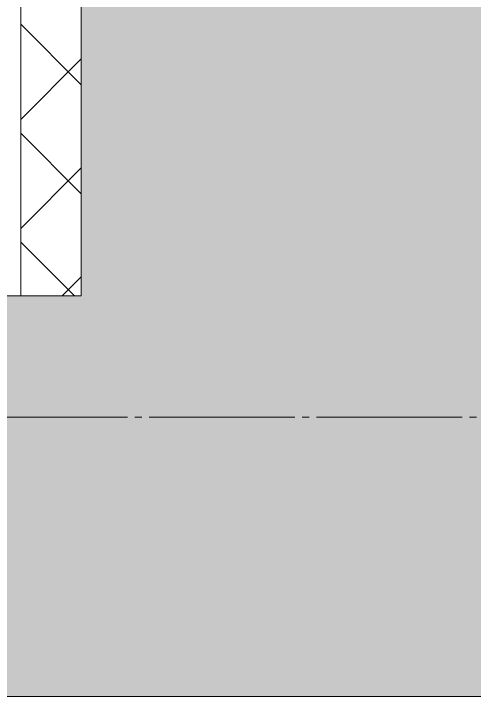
# Model space of a CAD drawing. Units: millimetres at full size, sheet at 1:30. Extents: x -17796 to 21385, y -23279 to 7734.
# Drawn here: x -15767.6 to -15577.7, y -5132.6 to -4851.3 of the extents above; entities that cross this region are included whole.
import ezdxf

# ---------------------------------------------------------------- set-up
doc = ezdxf.new("R2010")
doc.units = ezdxf.units.MM
doc.header["$LTSCALE"] = 30
for name, pattern in [('USER7', [0.2, 0.1, -0.1]), ('USER8', [0.75, 0.5, -0.25]), ('USER9', [2.3, 2, -0.1, 0.1, -0.1])]:
    doc.linetypes.add(name, pattern=pattern)
for name, color, linetype, lineweight in [('0-E_遮音材', 254, 'Continuous', 18), ('1-0_掃き出しﾏｰｸ', 253, 'USER7', 18), ('1-4_ﾌﾟﾛッﾄ', 41, 'Continuous', 18), ('1-C_鋼製建具', 253, 'USER8', 18), ('1-F_衛生陶器・住設', 2, 'USER9', 18)]:
    doc.layers.add(name, color=color, linetype=linetype, lineweight=lineweight)

msp = doc.modelspace()

# ---------------------------------------------------------------- linework, layer by layer
at = {"layer": '0-E_遮音材'}
for points in [[(-14739.72, -4967.58), (-15739.72, -4117.58), (-14739.72, -4117.58)], [(-14739.72, -4967.58), (-15739.72, -4967.58), (-15739.72, -4117.58)], [(-15739.72, -4967.58), (-15784.72, -5062.58), (-15784.72, -4967.58)], [(-15784.72, -5062.58), (-14739.72, -4967.58), (-14694.72, -5062.58)], [(-15739.72, -4967.58), (-14739.72, -4967.58), (-15784.72, -5062.58)], [(-15809.72, -5132.58), (-14694.72, -5062.58), (-14669.72, -5132.58)], [(-15784.72, -5062.58), (-14694.72, -5062.58), (-15809.72, -5132.58)]]:
    msp.add_solid(points, dxfattribs=at)
at = {"layer": '1-0_掃き出しﾏｰｸ', "color": 7, "linetype": 'Continuous'}
msp.add_lwpolyline([(-15739.72, -4967.58), (-15784.72, -4967.58), (-15784.72, -5062.58), (-15824.72, -5072.58), (-15824.72, -5117.58), (-15809.72, -5132.58), (-14669.72, -5132.58), (-14654.72, -5117.58), (-14654.72, -5072.58), (-14694.72, -5062.58), (-14694.72, -4967.58), (-14739.72, -4967.58), (-14739.72, -4117.58), (-15739.72, -4117.58)], close=True, dxfattribs=at)
at = {"layer": '1-4_ﾌﾟﾛッﾄ'}
for p, q in [((-15739.72, -4880.59), (-15764.72, -4855.59)), ((-15764.72, -4894.88), (-15739.72, -4869.88)), ((-15739.72, -4925.49), (-15764.72, -4900.49)), ((-15764.72, -4939.78), (-15739.72, -4914.78)), ((-15742.53, -4967.58), (-15764.72, -4945.39)), ((-15747.62, -4967.58), (-15739.72, -4959.69))]:
    msp.add_line(p, q, dxfattribs=at)
msp.add_lwpolyline([(-15739.72, -4967.58), (-15739.72, -4117.58), (-15764.72, -4117.58), (-15764.72, -4967.58)], dxfattribs=at)
at = {"layer": '1-C_鋼製建具'}
for p, q in [((-16539.72, -5132.58), (-7839.72, -5132.58)), ((-7839.72, -5132.58), (-16539.72, -5132.58))]:
    msp.add_line(p, q, dxfattribs=at)
at = {"layer": '1-F_衛生陶器・住設'}
msp.add_line((-16539.72, -5017.58), (-7839.72, -5017.58), dxfattribs=at)

doc.saveas('drawing.dxf')
